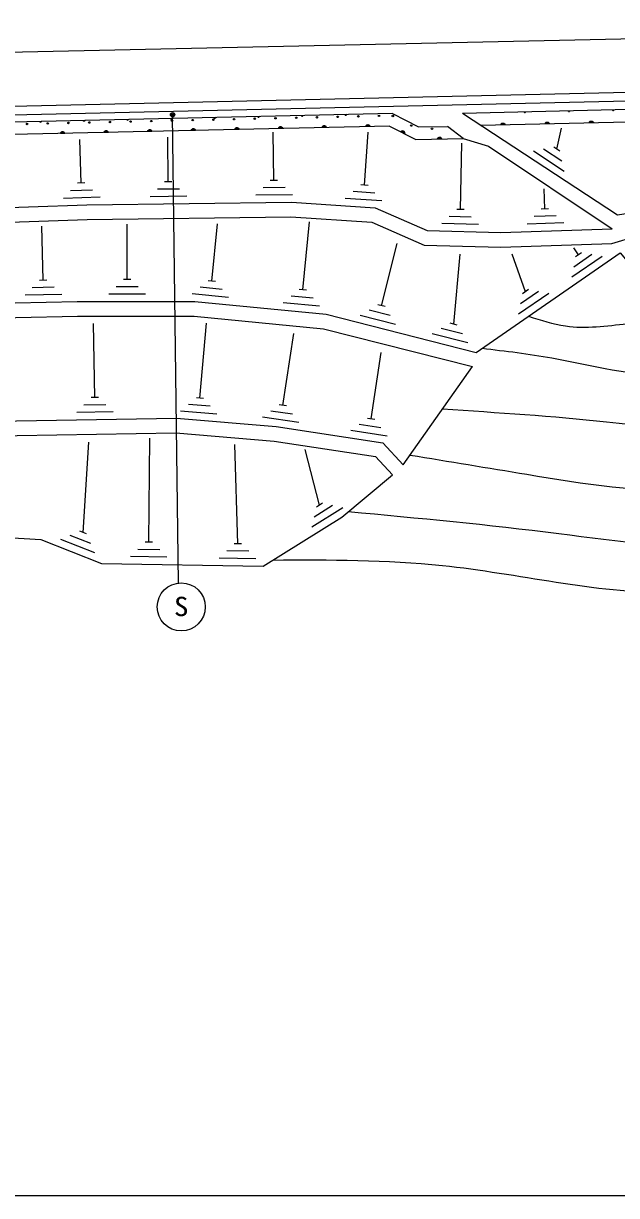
# Model space of a CAD drawing. Units: millimetres, scale not verified. Extents: x 40000 to 680000, y 20000 to 380000.
# Drawn here: x 291410 to 331912, y 205000 to 285088 of the extents above; entities that cross this region are included whole.
import ezdxf
from ezdxf.enums import TextEntityAlignment as Align

# ---------------------------------------------------------------- set-up
doc = ezdxf.new("R2010")
doc.units = ezdxf.units.MM
doc.header["$LTSCALE"] = 1000
doc.layers.add('M-BGD', color=7, linetype='Continuous', lineweight=25)
doc.layers.add('M-TTL-BAND', color=7, linetype='Continuous', lineweight=25)
doc.styles.add('ＭＳ ゴシック', font='')
doc.styles.get('ＭＳ ゴシック').set_extended_font_data('MS Gothic')

msp = doc.modelspace()

# ---------------------------------------------------------------- linework, layer by layer
at = {"layer": 'M-BGD'}
for p, q in [((176425, 276830), (514968, 284569)), ((176438, 276230), (514977, 283969)), ((514156, 283350), (321397, 278944)), ((512773, 282468), (322646, 278122)), ((316613, 278935), (176450, 275730)), ((301994, 246836), (301597, 278848)), ((307508, 278718), (307416, 278716)), ((307420, 278708), (307504, 278710)), ((310486, 278786), (310394, 278784)), ((310398, 278776), (310482, 278778)), ((310477, 278770), (310405, 278769)), ((310413, 278761), (310469, 278762)), ((310457, 278756), (310425, 278755)), ((313464, 278855), (313372, 278852)), ((313376, 278845), (313460, 278846)), ((313455, 278838), (313383, 278837)), ((313391, 278829), (313447, 278830)), ((313435, 278824), (313403, 278823)), ((325691, 279034), (325599, 279032)), ((325603, 279024), (325687, 279026)), ((325681, 279018), (325609, 279016)), ((325617, 279008), (325673, 279010)), ((325662, 279003), (325630, 279003)), ((328709, 279103), (328617, 279101)), ((328621, 279093), (328705, 279095)), ((328699, 279087), (328627, 279085)), ((328635, 279077), (328691, 279079)), ((328680, 279072), (328648, 279072)), ((331727, 279172), (331635, 279170)), ((331639, 279162), (331723, 279164)), ((331717, 279156), (331645, 279154)), ((331653, 279146), (331709, 279148)), ((331697, 279141), (331665, 279141)), ((316415, 278080), (176449, 274881)), ((292618, 278378), (292526, 278376)), ((292530, 278368), (292614, 278370)), ((292609, 278362), (292537, 278360)), ((292545, 278352), (292601, 278354)), ((292589, 278347), (292557, 278347)), ((295596, 278446), (295504, 278444)), ((295508, 278436), (295592, 278438)), ((295587, 278430), (295515, 278428)), ((295523, 278420), (295579, 278422)), ((295567, 278415), (295535, 278415)), ((298574, 278514), (298482, 278512)), ((298486, 278504), (298570, 278506)), ((298565, 278498), (298493, 278496)), ((298501, 278489), (298557, 278490)), ((298545, 278484), (298513, 278483)), ((301552, 278582), (301460, 278580)), ((301464, 278572), (301548, 278574)), ((301543, 278566), (301471, 278564)), ((301479, 278557), (301535, 278558)), ((301523, 278552), (301491, 278551)), ((304530, 278650), (304438, 278648)), ((304442, 278640), (304526, 278642)), ((304521, 278634), (304449, 278632)), ((304457, 278625), (304513, 278626)), ((304501, 278620), (304469, 278619)), ((305883, 277911), (306099, 277916)), ((306080, 277934), (305900, 277929)), ((305930, 277948), (306050, 277951)), ((307499, 278702), (307427, 278701)), ((307435, 278693), (307491, 278694)), ((307479, 278688), (307447, 278687)), ((309108, 277931), (308832, 277924)), ((308838, 277943), (309102, 277949)), ((309095, 277966), (308843, 277961)), ((308861, 277979), (309077, 277984)), ((309058, 278002), (308878, 277998)), ((308908, 278016), (309028, 278019)), ((312086, 277999), (311810, 277993)), ((311816, 278011), (312080, 278017)), ((312073, 278035), (311821, 278029)), ((311839, 278047), (312055, 278052)), ((312036, 278070), (311856, 278066)), ((311886, 278084), (312006, 278087)), ((315064, 278067), (314788, 278061)), ((314794, 278079), (315058, 278085)), ((315051, 278103), (314799, 278097)), ((314817, 278115), (315033, 278120)), ((315014, 278138), (314834, 278134)), ((314864, 278152), (314984, 278155)), ((321446, 277223), (320360, 278052)), ((324293, 278178), (324017, 278172)), ((324022, 278190), (324286, 278196)), ((324280, 278214), (324028, 278208)), ((324046, 278226), (324262, 278231)), ((324243, 278249), (324063, 278245)), ((324093, 278263), (324213, 278266)), ((327311, 278247), (327035, 278241)), ((327040, 278259), (327304, 278265)), ((327298, 278283), (327046, 278277)), ((327064, 278295), (327279, 278300)), ((327261, 278318), (327081, 278314)), ((327111, 278332), (327231, 278335)), ((327835, 276504), (328164, 277921)), ((330329, 278316), (330053, 278310)), ((330058, 278328), (330322, 278334)), ((330316, 278352), (330064, 278346)), ((330081, 278364), (330297, 278369)), ((330279, 278387), (330099, 278383)), ((330129, 278401), (330249, 278404)), ((294218, 277590), (293942, 277584)), ((293948, 277602), (294212, 277608)), ((294205, 277626), (293953, 277620)), ((293971, 277639), (294187, 277644)), ((294168, 277661), (293988, 277657)), ((294018, 277676), (294138, 277679)), ((295360, 274178), (295258, 277159)), ((297196, 277659), (296920, 277652)), ((296926, 277670), (297190, 277676)), ((297183, 277694), (296931, 277688)), ((296949, 277707), (297165, 277712)), ((297146, 277729), (296966, 277725)), ((296996, 277744), (297116, 277747)), ((300174, 277727), (299898, 277720)), ((299904, 277738), (300168, 277744)), ((300161, 277762), (299909, 277757)), ((299927, 277775), (300143, 277780)), ((300124, 277797), (299944, 277793)), ((299974, 277812), (300094, 277815)), ((301303, 274265), (301262, 277310)), ((303152, 277795), (302876, 277788)), ((302882, 277806), (303146, 277813)), ((303139, 277830), (302887, 277825)), ((302905, 277843), (303121, 277848)), ((303102, 277866), (302922, 277861)), ((302952, 277880), (303072, 277883)), ((306130, 277863), (305854, 277856)), ((305860, 277875), (306124, 277881)), ((306117, 277898), (305865, 277893)), ((308517, 274363), (308473, 277665)), ((314697, 274042), (314944, 277669)), ((317436, 277572), (317191, 277699)), ((317205, 277712), (317439, 277591)), ((317442, 277609), (317218, 277725)), ((317242, 277733), (317434, 277634)), ((317427, 277658), (317267, 277741)), ((317302, 277743), (317408, 277688)), ((319958, 277212), (319682, 277206)), ((319688, 277224), (319952, 277229)), ((319945, 277247), (319693, 277242)), ((319711, 277261), (319927, 277265)), ((319909, 277283), (319729, 277279)), ((319758, 277298), (319878, 277300)), ((321248, 272377), (321357, 276912)), ((328330, 274982), (326241, 276356)), ((328187, 275674), (326934, 276499)), ((328044, 276367), (327626, 276641)), ((295610, 274186), (295110, 274169)), ((301553, 274269), (301053, 274262)), ((308767, 274366), (308267, 274359)), ((314946, 274025), (314447, 274059)), ((296643, 273221), (294145, 273136)), ((296127, 273704), (294628, 273652)), ((302567, 273282), (300067, 273248)), ((302060, 273775), (300560, 273755)), ((309781, 273380), (307281, 273346)), ((309274, 273873), (307774, 273853)), ((315876, 272959), (313382, 273129)), ((315411, 273492), (313915, 273594)), ((327021, 272412), (326976, 273785)), ((321498, 272371), (320998, 272383)), ((327271, 272420), (326771, 272403)), ((310486, 266879), (310941, 271526)), ((321986, 271859), (320487, 271895)), ((327787, 271937), (326288, 271887)), ((292749, 267540), (292665, 271236)), ((298484, 267593), (298484, 271381)), ((304277, 267486), (304661, 271406)), ((322474, 271348), (319975, 271407)), ((328304, 271453), (325805, 271371)), ((315858, 265800), (316941, 270054)), ((320790, 264544), (321243, 269332)), ((325685, 266756), (324777, 269332)), ((330921, 269164), (328865, 267741)), ((329324, 269275), (328987, 269761)), ((330225, 269291), (328992, 268437)), ((329529, 269417), (329118, 269133)), ((292999, 267545), (292499, 267534)), ((298734, 267593), (298234, 267593)), ((304526, 267462), (304028, 267510)), ((293510, 267057), (292011, 267023)), ((299234, 267093), (297734, 267093)), ((304975, 266915), (303482, 267061)), ((310735, 266854), (310237, 266903)), ((326586, 266772), (325353, 265918)), ((325890, 266898), (325479, 266614)), ((294022, 266568), (291522, 266512)), ((299734, 266593), (297234, 266593)), ((305424, 266369), (302936, 266613)), ((311633, 265762), (309145, 266005)), ((311184, 266308), (309691, 266454)), ((327282, 266645), (325226, 265222)), ((316822, 264523), (314400, 265140)), ((316461, 265130), (315008, 265501)), ((316100, 265738), (315616, 265862)), ((296281, 259526), (296191, 264585)), ((303466, 259492), (303904, 264598)), ((321033, 264482), (320548, 264605)), ((309125, 258987), (309877, 263909)), ((321755, 263266), (319332, 263883)), ((321394, 263874), (319940, 264244)), ((315154, 258066), (315848, 262608)), ((317339, 254922), (322077, 261636)), ((296531, 259530), (296031, 259522)), ((303715, 259470), (303217, 259513)), ((297040, 259039), (295540, 259013)), ((304171, 258929), (302676, 259057)), ((309372, 258949), (308878, 259025)), ((297548, 258548), (295049, 258504)), ((304626, 258388), (302135, 258602)), ((310210, 257810), (307738, 258187)), ((309791, 258380), (308308, 258606)), ((315402, 258028), (314907, 258104)), ((316239, 256889), (313768, 257266)), ((315820, 257458), (314337, 257685)), ((295492, 250297), (295868, 256467)), ((299979, 249638), (300039, 256750)), ((306051, 249533), (305834, 256326)), ((311624, 252179), (310641, 255973)), ((311836, 252312), (311412, 252047)), ((313214, 251994), (311094, 250669)), ((312525, 252153), (311253, 251358)), ((296005, 249557), (294611, 250108)), ((295724, 250205), (295259, 250389)), ((296287, 248908), (293962, 249827)), ((300721, 249125), (299221, 249151)), ((300229, 249634), (299729, 249643)), ((306301, 249528), (305801, 249537)), ((301212, 248617), (298712, 248660)), ((307284, 248511), (304784, 248555)), ((306792, 249020), (305293, 249046))]:
    msp.add_line(p, q, dxfattribs=at)
for points in [[(175131, 280617), (270369, 282687), (369934, 284852), (469308, 287013), (537870, 288503)], [(316613, 278935), (318394, 278013), (320360, 278052)], [(335250, 272508), (331971, 271987), (321397, 278944)], [(316415, 278080), (318195, 277159), (321446, 277223)], [(321446, 277223), (323167, 276713), (331610, 271062)], [(180383, 269851), (249603, 271501), (262932, 270255), (271810, 271873), (295746, 272690), (309706, 272879), (315434, 272488), (318985, 270931), (324003, 270811), (331610, 271062)], [(180406, 268851), (249568, 270500), (262976, 269247), (271917, 270876), (295770, 271690), (309679, 271878), (315192, 271502), (318764, 269936), (324008, 269811), (331589, 270061), (334910, 271064)], [(322324, 262605), (332158, 269413), (332638, 268837), (332542, 267109), (336910, 264321)], [(271086, 263576), (278144, 265026), (286586, 265899), (295087, 266093), (303116, 266093), (312073, 265216), (322324, 262605)], [(271288, 262596), (278296, 264036), (286649, 264900), (295098, 265093), (303067, 265093), (311900, 264228), (322077, 261636)], [(275057, 256477), (281941, 257641), (290945, 257931), (301853, 258124), (308658, 257541), (315950, 256427), (317339, 254922)], [(275224, 255491), (282041, 256644), (290970, 256932), (301819, 257124), (308540, 256548), (315453, 255491), (316605, 254243)], [(275224, 255491), (279640, 250595), (292602, 249827), (296730, 248195), (307772, 248003), (313148, 251363), (316605, 254243)]]:
    msp.add_lwpolyline(points, dxfattribs=at)
for points in [[(307512, 278727), (307508, 278714), (307503, 278704), (307493, 278694), (307483, 278688), (307471, 278684), (307455, 278683), (307443, 278687), (307433, 278693), (307423, 278702), (307416, 278712), (307412, 278724)], [(310490, 278795), (310486, 278782), (310481, 278772), (310471, 278762), (310461, 278756), (310449, 278752), (310433, 278751), (310421, 278755), (310411, 278761), (310401, 278771), (310394, 278780), (310390, 278792)], [(313468, 278863), (313464, 278851), (313459, 278840), (313449, 278830), (313439, 278824), (313427, 278820), (313411, 278819), (313399, 278823), (313389, 278829), (313379, 278839), (313372, 278848), (313368, 278860)], [(325695, 279042), (325691, 279030), (325685, 279020), (325675, 279010), (325666, 279003), (325654, 278999), (325638, 278999), (325626, 279003), (325615, 279008), (325605, 279018), (325599, 279028), (325595, 279040)], [(328713, 279111), (328709, 279099), (328703, 279089), (328693, 279079), (328684, 279072), (328672, 279068), (328656, 279068), (328644, 279072), (328633, 279077), (328623, 279087), (328617, 279097), (328613, 279109)], [(331731, 279180), (331727, 279168), (331721, 279158), (331711, 279148), (331701, 279141), (331689, 279137), (331673, 279137), (331661, 279141), (331651, 279146), (331641, 279156), (331635, 279166), (331631, 279178)], [(292622, 278386), (292618, 278374), (292612, 278364), (292603, 278354), (292593, 278347), (292581, 278343), (292565, 278343), (292553, 278347), (292543, 278352), (292533, 278362), (292526, 278372), (292522, 278384)], [(295600, 278454), (295596, 278442), (295590, 278432), (295581, 278422), (295571, 278416), (295559, 278411), (295543, 278411), (295531, 278415), (295521, 278420), (295511, 278430), (295504, 278440), (295500, 278452)], [(298578, 278522), (298574, 278510), (298569, 278500), (298559, 278490), (298549, 278484), (298537, 278479), (298521, 278479), (298509, 278483), (298499, 278488), (298489, 278498), (298482, 278508), (298478, 278520)], [(301556, 278590), (301552, 278578), (301547, 278568), (301537, 278558), (301527, 278552), (301515, 278547), (301499, 278547), (301487, 278551), (301477, 278557), (301467, 278566), (301460, 278576), (301456, 278588)], [(304534, 278658), (304530, 278646), (304525, 278636), (304515, 278626), (304505, 278620), (304493, 278615), (304477, 278615), (304465, 278619), (304455, 278625), (304445, 278634), (304438, 278644), (304434, 278656)], [(305842, 277838), (305854, 277874), (305871, 277905), (305900, 277935), (305930, 277954), (305966, 277967), (306014, 277968), (306050, 277957), (306080, 277940), (306111, 277910), (306130, 277881), (306142, 277845)], [(308821, 277906), (308832, 277942), (308849, 277973), (308878, 278004), (308908, 278022), (308944, 278035), (308992, 278036), (309028, 278025), (309058, 278008), (309089, 277978), (309108, 277949), (309120, 277913)], [(311799, 277974), (311810, 278011), (311827, 278041), (311856, 278072), (311886, 278090), (311922, 278103), (311970, 278104), (312006, 278093), (312036, 278076), (312067, 278046), (312086, 278017), (312098, 277981)], [(314777, 278042), (314788, 278079), (314805, 278109), (314834, 278140), (314864, 278158), (314900, 278171), (314948, 278172), (314984, 278161), (315014, 278144), (315045, 278114), (315064, 278085), (315076, 278049)], [(324005, 278153), (324016, 278190), (324034, 278220), (324063, 278251), (324093, 278269), (324128, 278282), (324176, 278283), (324213, 278272), (324243, 278255), (324274, 278225), (324292, 278196), (324305, 278160)], [(327023, 278222), (327034, 278259), (327052, 278289), (327081, 278320), (327111, 278338), (327146, 278351), (327194, 278352), (327230, 278341), (327261, 278324), (327292, 278294), (327310, 278265), (327323, 278229)], [(330041, 278291), (330052, 278328), (330070, 278358), (330099, 278389), (330128, 278407), (330164, 278420), (330212, 278421), (330248, 278410), (330279, 278393), (330309, 278363), (330328, 278334), (330341, 278298)], [(293930, 277566), (293942, 277602), (293959, 277633), (293988, 277663), (294018, 277682), (294054, 277695), (294102, 277696), (294138, 277685), (294168, 277667), (294199, 277638), (294218, 277608), (294230, 277573)], [(296908, 277634), (296920, 277670), (296937, 277701), (296966, 277731), (296996, 277750), (297032, 277763), (297080, 277764), (297116, 277753), (297146, 277735), (297177, 277706), (297196, 277677), (297208, 277641)], [(299886, 277702), (299898, 277738), (299915, 277769), (299944, 277799), (299974, 277818), (300010, 277831), (300058, 277832), (300094, 277821), (300124, 277803), (300155, 277774), (300174, 277745), (300186, 277709)], [(302864, 277770), (302876, 277806), (302893, 277837), (302922, 277867), (302952, 277886), (302988, 277899), (303036, 277900), (303072, 277889), (303102, 277872), (303133, 277842), (303152, 277813), (303164, 277777)], [(317172, 277688), (317199, 277715), (317229, 277733), (317269, 277746), (317304, 277748), (317342, 277742), (317385, 277720), (317411, 277693), (317429, 277663), (317442, 277623), (317444, 277588), (317439, 277550)], [(319670, 277188), (319682, 277224), (319699, 277254), (319729, 277285), (319758, 277304), (319794, 277316), (319842, 277317), (319878, 277306), (319909, 277289), (319939, 277259), (319958, 277229), (319970, 277194)]]:
    msp.add_lwpolyline(points, close=True, dxfattribs=at)
for centre, radius in [((301597, 278848), 150), ((301597, 278848), 90), ((301597, 278848), 30), ((311451, 278674), 50), ((312865, 278706), 50), ((314279, 278738), 50), ((315692, 278771), 50), ((316636, 278762), 50), ((291657, 278221), 50), ((293071, 278254), 50), ((294485, 278286), 50), ((295899, 278318), 50), ((297312, 278350), 50), ((298726, 278383), 50), ((300140, 278415), 50), ((301554, 278447), 50), ((302968, 278480), 50), ((304382, 278512), 50), ((305795, 278544), 50), ((307209, 278577), 50), ((308623, 278609), 50), ((310037, 278641), 50), ((317892, 278112), 50), ((319311, 277888), 50), ((302187, 245222), 1642)]:
    msp.add_circle(centre, radius, dxfattribs=at)
for points, knots in [([(325905, 265084), (326741, 264809), (327577, 264534), (328431, 264415), (329807, 264221), (331230, 264431), (332638, 264570), (333808, 264686), (334967, 264753), (336127, 264821)], [0, 0, 0, 0, 1, 1, 1, 2, 2, 2, 3, 3, 3, 3]), ([(322737, 262891), (324326, 262705), (325915, 262519), (327496, 262233), (329932, 261791), (332349, 261110), (334820, 261142), (335658, 261153), (336503, 261246), (337313, 261454), (338238, 261691), (339117, 262079), (339996, 262466)], [0, 0, 0, 0, 1, 1, 1, 2, 2, 2, 3, 3, 3, 4, 4, 4, 4]), ([(320037, 258744), (323789, 258505), (327542, 258266), (331236, 257870), (333500, 257627), (335741, 257325), (338092, 257246), (339109, 257212), (340146, 257220), (341053, 257558), (341960, 257896), (342736, 258566), (343513, 259235)], [0, 0, 0, 0, 1, 1, 1, 2, 2, 2, 3, 3, 3, 4, 4, 4, 4]), ([(317813, 255593), (320462, 255161), (323111, 254729), (325782, 254286), (329659, 253642), (333581, 252974), (337469, 253351), (338999, 253499), (340524, 253809), (341988, 254286), (342951, 254599), (343888, 254985), (344825, 255371)], [0, 0, 0, 0, 1, 1, 1, 2, 2, 2, 3, 3, 3, 4, 4, 4, 4]), ([(313596, 251736), (318359, 251296), (323122, 250857), (327963, 250234), (332040, 249710), (336172, 249056), (340118, 249767), (342084, 250121), (344003, 250814), (345923, 251507)], [0, 0, 0, 0, 1, 1, 1, 2, 2, 2, 3, 3, 3, 3]), ([(308447, 248425), (312316, 248440), (316186, 248455), (320016, 248052), (325210, 247507), (330332, 246195), (335599, 246182), (338084, 246177), (340601, 246460), (342923, 247273), (344443, 247806), (345879, 248565), (347316, 249324)], [0, 0, 0, 0, 1, 1, 1, 2, 2, 2, 3, 3, 3, 4, 4, 4, 4])]:
    msp.add_open_spline(points, degree=3, knots=knots, dxfattribs=at)
at = {"layer": 'M-TTL-BAND'}
msp.add_line((40000, 205000), (579000, 205000), dxfattribs=at)

# ---------------------------------------------------------------- texts
at = {"layer": 'M-BGD', "style": 'ＭＳ ゴシック', "width": 1.1}
msp.add_text('S', height=1320, dxfattribs=at).set_placement((301692, 244196), align=Align.BOTTOM_LEFT)

doc.saveas('drawing.dxf')
